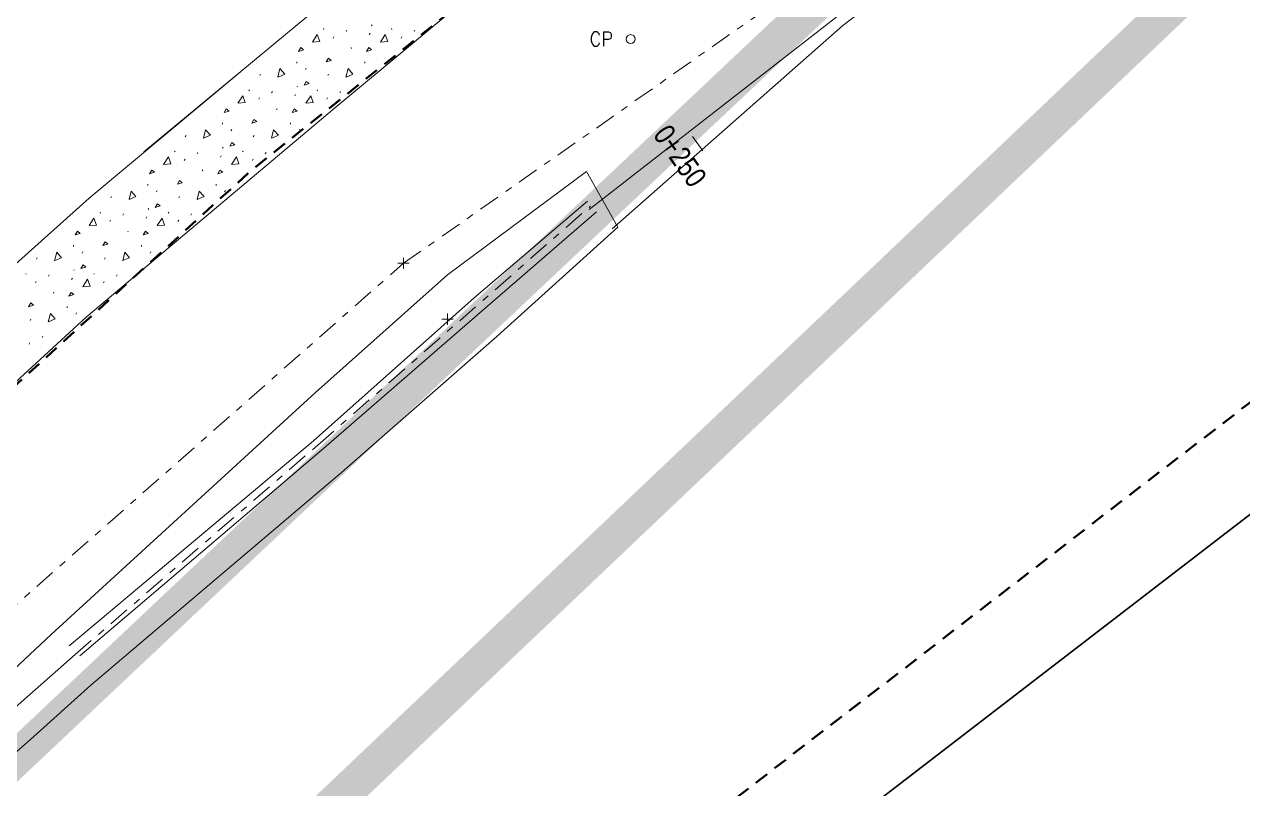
# Model space of a CAD drawing. Header units: metres. Extents: x -703672 to 3951284, y -4124475 to 4104628.
# Drawn here: x 327188.3 to 327257, y 4104155.1 to 4104198.2 of the extents above; entities that cross this region are included whole.
import ezdxf
from ezdxf.enums import TextEntityAlignment as Align

# ---------------------------------------------------------------- set-up
doc = ezdxf.new("R2010")
doc.units = ezdxf.units.M
doc.header["$MEASUREMENT"] = 0
doc.linetypes.add('DGN Style 2', pattern=[1.3283826688107345, 0.7970296012864407, -0.5313530675242938])
doc.linetypes.add('DGN Style 7', pattern=[2.6567653376214695, 1.195544401929661, -0.5313530675242938, 0.3985148006432204, -0.5313530675242938])
for name, color, linetype, lineweight in [('C-ALGN-STAT1', 8, 'Continuous', 0), ('C-ANNO-TEXT', 7, 'Continuous', 25), ('C-PROP-BASE', 2, 'CONLMT', 0), ('C-PROP-CONS(Alpha)', 7, 'DGN Style 2', 40), ('V-ANNO-PATT', 9, 'Continuous', 0), ('V-DTCH-CNTR', 252, 'DGN Style 7', 0), ('V-DTCH-TOP~', 252, 'Continuous', 0), ('V-POWR-POLE', 7, 'Continuous', 0), ('V-SITE-WALK', 7, 'Continuous', 0), ('V-STRM-CULV', 3, 'CULVRT', 0)]:
    doc.layers.add(name, color=color, linetype=linetype, lineweight=lineweight)
doc.styles.add('Style-ENGINEERING', font='ENGINEERING.shx')
doc.styles.add('Style-STANDARD', font='STANDARD.shx')
doc.styles.add('Style-WORKING', font='WORKING.shx')
doc.linetypes.add('CONLMT', pattern='A,0.10417,-0.00902625,[2,dgnlstyle-tsaec.shx,S=4.133597883597883e-05,R=0,X=0,Y=0],-0.00902625', length=0.1222225)
doc.linetypes.add('CULVRT', pattern='A,0.10417,-0.009026500000000007,["C",Style-WORKING,S=0.0078125,R=0,X=-0.002799034118652344,Y=-0.00390625],-0.012933,["P",Style-WORKING,S=0.0078125,R=0,X=-0.002614498138427734,Y=-0.00390625],-0.009026499999999993', length=0.135156)

# ---------------------------------------------------------------- blocks, each defined once
blk = doc.blocks.new('POLE1_1')
at = {"layer": 'V-POWR-POLE', "linetype": 'ByBlock'}
blk.add_circle((6.589354597963393e-05, 6.589386612176895e-05), 0.16473379, dxfattribs=at)
blk = doc.blocks.new('NULL_70')
at = {"layer": 'V-POWR-POLE', "linetype": 'ByBlock', "xscale": 1.5, "yscale": 1.5, "zscale": 0.5}
blk.add_blockref('POLE1_1', (0, 0), dxfattribs=at)
blk = doc.blocks.new('NULL_69')
at = {"layer": 'V-POWR-POLE', "linetype": 'ByBlock'}
blk.add_blockref('NULL_70', (0, 0), dxfattribs=at)
at = {"layer": 'V-POWR-POLE', "linetype": 'ByBlock', "style": 'Style-STANDARD'}
blk.add_text('CP', height=0.8, dxfattribs=at).set_placement((-1, 0), align=Align.MIDDLE_RIGHT)
blk = doc.blocks.new('POLE1_3')
at = {"layer": 'V-POWR-POLE', "linetype": 'ByBlock'}
blk.add_circle((6.589357508346438e-05, 6.589386612176895e-05), 0.16473379, dxfattribs=at)
blk = doc.blocks.new('NULL_1848')
at = {"layer": 'V-POWR-POLE', "linetype": 'ByBlock', "xscale": 1.5, "yscale": 1.5, "zscale": 0.5}
blk.add_blockref('POLE1_3', (0, 0), dxfattribs=at)

msp = doc.modelspace()

# ---------------------------------------------------------------- linework, layer by layer
at = {"layer": 'C-ALGN-STAT1', "transparency": 33554661, "flags": 128}
msp.add_lwpolyline([(327225.981031703, 4104191.904472776), (327226.555166458, 4104191.085711954)], dxfattribs=at)
at = {"layer": 'C-ANNO-TEXT', "color": 1, "lineweight": -2, "ltscale": 0.6, "const_width": 2}
for points in [[(327467.2386248326, 4103797.2247401), (327156.8648356255, 4103761.373978369), (326979.0661552008, 4103502.615700151), (326871.4499485465, 4103518.203972804), (326865.2079128604, 4103607.054358139), (326922.9155558757, 4103790.989934454), (327072.6458671009, 4104048.19014053), (327277.7320847269, 4104241.620140299), (327549.8820684357, 4104392.415849384)], [(327554.8350382773, 4104380.16774108), (327275.3480059607, 4104220.406195212), (327093.3818080015, 4104047.583524398), (327001.8950954843, 4103885.810832099), (326940.431142319, 4103781.08774414), (326891.8948100628, 4103650.048591174), (326879.9189725379, 4103599.019840731), (326881.1756962286, 4103522.160821603), (327011.0294437818, 4103497.589092612), (327253.4385069069, 4103456.857713948), (327544.716564442, 4103334.973178718), (327826.9203376779, 4103396.417603671), (327953.6137947738, 4102865.62848762), (328093.7569675464, 4102751.786021037), (328281.8958965763, 4102788.880219985)]]:
    msp.add_lwpolyline(points, dxfattribs=at)
at = {"layer": 'C-ANNO-TEXT', "color": 4, "lineweight": 30, "ltscale": 0.6, "elevation": 5.983413176301609}
msp.add_lwpolyline([(327665.5729307538, 4104001.849001709), (327641.232378814, 4104115.978905268), (327619.8861136422, 4104216.068960391), (327591.7260042686, 4104314.452543943), (327580.4504597362, 4104313.59571581), (327573.2267021704, 4104352.255640398), (327528.9121857327, 4104334.941619649), (327474.4079680003, 4104310.967645216), (327379.6999764125, 4104258.140628737), (327339.8195604153, 4104230.764450457), (327333.9914384905, 4104229.543941272), (327219.5630500407, 4104141.476783445), (327182.0491303254, 4104108.423911608), (327140.7227356881, 4104065.652639747), (327137.3190008439, 4104059.241637646), (327124.9503086815, 4104044.794111523), (327127.0686271138, 4104015.680140578)], dxfattribs=at)
at = {"layer": 'C-ANNO-TEXT', "color": 251, "lineweight": 30, "ltscale": 0.6, "elevation": 5.983413176301609}
msp.add_lwpolyline([(327344.4810744388, 4103975.106158198), (327519.4609574685, 4103989.493506075), (327567.1423479246, 4103995.960552649), (327618.4078448146, 4104000.15195829), (327665.5729307538, 4104001.849001709), (327641.232378814, 4104115.978905268), (327619.7443724439, 4104216.564164684), (327591.7260042686, 4104314.452543943), (327580.4504597362, 4104313.59571581), (327573.2267021704, 4104352.255640398), (327529.2050396148, 4104335.056039902), (327475.0566468335, 4104311.252970103), (327380.3080882658, 4104258.479826458), (327339.8195604153, 4104230.764450457), (327333.9914384905, 4104229.543941272), (327219.5630500407, 4104141.476783445), (327181.6303627212, 4104107.99050281), (327140.7227356881, 4104065.652639747), (327137.3190008439, 4104059.241637646), (327124.9503086815, 4104044.794111523), (327127.0686271138, 4104015.680140578), (327148.2210934783, 4104005.32173222), (327237.5672886667, 4103964.986671002)], dxfattribs=at)
at = {"layer": 'C-PROP-BASE', "linetype": 'ByBlock'}
for p, q in [((327209.685934731, 4104185.070529525), (327209.685934731, 4104184.435529525)), ((327209.685934731, 4104184.752712024), (327209.368434731, 4104184.752712024)), ((327209.685934731, 4104184.752712024), (327210.0037522311, 4104184.752712024)), ((327212.1639620016, 4104181.604932636), (327211.8464620016, 4104181.604932636)), ((327212.1639620016, 4104181.922750136), (327212.1639620016, 4104181.287750136)), ((327212.1639620016, 4104181.604932636), (327212.4817795017, 4104181.604932636))]:
    msp.add_line(p, q, dxfattribs=at)
at = {"layer": 'C-PROP-BASE', "color": 251, "linetype": 'DGN Style 7'}
msp.add_lwpolyline([(327108.3599347307, 4104088.360029524), (327122.882934731, 4104104.208712024), (327130.3869347314, 4104112.269712024), (327155.1269347306, 4104136.681712024), (327209.6859347307, 4104184.752712024), (327234.0319347308, 4104201.824712024), (327263.0649347309, 4104223.844712024), (327317.2629347312, 4104265.886712024)], dxfattribs=at)
at = {"layer": 'C-PROP-CONS(Alpha)', "color": 9, "transparency": 33554661, "flags": 128}
msp.add_lwpolyline([(328051.3527000129, 4102748.37939936), (328033.3155557459, 4102763.759859016), (328008.635876491, 4102785.194791595), (328001.0587122234, 4102791.754994317), (327978.7635198684, 4102811.492673358), (327966.1439298082, 4102822.81362133), (327961.8799502737, 4102829.347595384), (327957.057644274, 4102838.760785415), (327950.9142166439, 4102852.447486374), (327944.9108842695, 4102882.46314165), (327922.9503158275, 4102979.617200589), (327922.1960612735, 4102984.074704956), (327896.895254712, 4103096.805002357), (327873.602682129, 4103197.996084934), (327970.2778919048, 4103222.03458913), (327945.2853782952, 4103305.343080384), (327930.2819876203, 4103330.564998057), (327883.5789010234, 4103409.045375251), (327883.5789010235, 4103409.045375251), (327870.9613363898, 4103413.475533437), (327831.8293273544, 4103476.306306486), (327799.6734495071, 4103521.613691107), (327806.6592676204, 4103526.955593927), (327784.9216440988, 4103571.617824119), (327626.2738909589, 4103555.289453546), (327612.5795421994, 4103537.316554541), (327610.912267143, 4103605.482858766), (327464.3899750119, 4103600.408329677), (327376.9287606052, 4103410.137822579), (327521.4700117525, 4103346.727226583), (327528.8281654069, 4103347.647212733), (327568.3287292437, 4103211.27215154), (327234.5934998402, 4103358.397358307), (327245.9429127203, 4103450.162797557), (327247.4057606828, 4103462.282137395), (327240.1466832621, 4103465.304146356), (327209.4846702361, 4103470.912804143), (327163.5775247305, 4103479.173001934), (327097.1773292364, 4103490.791457197), (327094.8037589096, 4103490.336329404), (327087.5669605479, 4103491.465917642), (327077.449539086, 4103494.95888159), (327074.0302851388, 4103496.139353393), (327072.3445527111, 4103496.70369043), (327040.4265800085, 4103507.290822693), (327024.6254833043, 4103509.746641063), (327005.0554566061, 4103511.621346213), (326997.3663593705, 4103513.401218432), (326987.1858611336, 4103509.176851866), (326924.9401869376, 4103516.679666858), (326868.1898380349, 4103514.452095245, -0.4874798272826256), (326842.7291952347, 4103544.504835935), (326855.8128268328, 4103607.653487044), (326872.3549334486, 4103674.829124694), (326885.7849688843, 4103716.963841686), (326897.1820855098, 4103756.392376348), (326911.8079730987, 4103792.562866542), (326942.7784593481, 4103859.495280759), (326985.0309523789, 4103937.170100313), (327038.3759761521, 4104017.339902852), (327049.9699591843, 4104031.93014326), (327093.2772874826, 4104085.216318096), (327121.0561478767, 4104115.05712215), (327147.4927338528, 4104141.109056442), (327201.0579048989, 4104189.950156559), (327247.8236230445, 4104227.241544621), (327274.2756034104, 4104246.458416275), (327310.9052788371, 4104272.189052842), (327338.7507480193, 4104290.682435896), (327394.3822770293, 4104323.718145463), (327454.7797406209, 4104356.193582261), (327554.8217139727, 4104397.588329164), (327560.1573850386, 4104391.696800068), (327629.8959608893, 4104414.015198105), (327759.0313031515, 4104448.398455133), (327757.2739255879, 4104455.165774307), (328107.0540342975, 4104542.510103815), (328119.3380608568, 4104542.510103815), (328124.6483431717, 4104536.17317302), (328129.4254646109, 4104518.549251009), (328131.921990407, 4104503.029638088), (328135.078302787, 4104500.213224401), (328154.085317786, 4104500.667789092), (328149.8985258908, 4104547.783738694), (328149.7745655841, 4104555.824714896), (328168.0966631506, 4104560.116307975), (328180.1971601305, 4104561.571233069), (328186.8764764442, 4104562.389659171), (328203.8937110046, 4104564.517264253), (328194.5649608789, 4104557.623580912), (328191.4437345657, 4104556.202444898), (328187.3603782359, 4104545.719257489), (328182.8253075863, 4104532.763466077), (328181.3393865761, 4104525.839460123), (328180.4385673145, 4104514.508980992), (328180.3416913476, 4104501.519693172), (328182.9952471908, 4104464.369911368), (328121.0450735461, 4104464.115166628), (328089.3117504606, 4104492.939601823), (327768.6929376793, 4104411.193379837), (327762.394272341, 4104435.44831491), (327630.6153729495, 4104402.081270727), (327568.961239384, 4104381.975780278), (327586.7809209799, 4104362.299684941), (327579.7950375145, 4104360.190021981), (327526.9949811692, 4104339.560635842), (327472.178603134, 4104315.449356015), (327377.0616109308, 4104262.394203749), (327337.8150383515, 4104235.453131521), (327331.8477650884, 4104234.203481648), (327216.3820695355, 4104145.337984444), (327178.5929724798, 4104112.042658567), (327136.6371358891, 4104068.619937841), (327133.1617217513, 4104062.073926368), (327081.9927725713, 4104002.304896605), (327197.9125123062, 4103949.973291562), (327165.5484697489, 4103878.060140899), (327236.1839484199, 4103839.517953459), (327385.373955234, 4103849.829860281), (327376.9496945368, 4103947.711745712), (327522.7087312953, 4103959.659207741), (327570.1209276664, 4103966.104005254), (327619.9429955619, 4103970.187781311), (327675.5802737248, 4103972.189662043), (327840.2462419602, 4103985.686872555), (327861.3262067086, 4103740.757760243), (327930.6420660896, 4103742.354851621), (327992.4427256854, 4103748.227855178), (328033.5029494578, 4103744.724846469), (328070.8848923553, 4103745.586155542), (328069.9830035489, 4103756.769478619), (328241.8330771768, 4103770.442215998), (328288.4642937218, 4103241.598537642), (328052.9743225681, 4103223.495877456), (328046.3409570817, 4103208.988679592), (328077.9633670195, 4102853.33535271), (328045.914018165, 4102815.224954779), (328124.4115326538, 4102748.37939936)], format="xyb", dxfattribs=at)
at = {"layer": 'V-ANNO-PATT', "linetype": 'Continuous'}
for p, q in [((327207.8845302451, 4104198.192799372, 11.96259312354194), (327207.9134790555, 4104198.142773005, 11.93488790830146)), ((327205.1730478799, 4104197.980680066, 12.68039478397302), (327205.2019007692, 4104197.930653698, 12.65271783765942)), ((327205.724207341, 4104197.451789672, 12.31525363309201), (327205.7661490752, 4104197.526782293, 12.33163556179903)), ((327206.4521812826, 4104197.817554688, 12.24089992668287), (327206.4941230168, 4104197.892547309, 12.25728185538989)), ((327207.7628825282, 4104197.643447912, 11.78789284592497), (327207.8048340169, 4104197.718534392, 11.8043078730884)), ((327209.0098940375, 4104197.980680066, 11.54963770867008), (327209.0387469268, 4104197.930653698, 11.52196076235648)), ((327209.5610534985, 4104197.451789672, 11.18449655778907), (327209.6029952327, 4104197.526782293, 11.20087848649609)), ((327210.2890274401, 4104197.817554688, 11.11014285137993), (327210.3309691743, 4104197.892547309, 11.12652478008695)), ((327206.7335935467, 4104196.918394089, 11.81334174795052), (327206.7624464359, 4104196.868367722, 11.78566480163693)), ((327203.6747334512, 4104196.118816935, 12.40836291641184), (327203.6754766305, 4104196.043824313, 12.37940131524208)), ((327207.5115796087, 4104196.118816935, 11.27760584110889), (327207.512322788, 4104196.043824313, 11.24864423993913)), ((327201.5821618846, 4104195.334726368, 12.72454473252392), (327201.6241133733, 4104195.409812848, 12.74095975968736)), ((327204.1598761702, 4104195.67646371, 12.09584484316952), (327204.2017317378, 4104195.75155019, 12.11228813925983)), ((327205.4190080422, 4104195.334726368, 11.59378765722097), (327205.4609595308, 4104195.409812848, 11.61020268438441)), ((327203.6891788846, 4104194.743232621, 11.87688263014939), (327203.718127695, 4104194.693206254, 11.84917741490891)), ((327200.9776965195, 4104194.531113315, 12.59468429058047), (327201.0065494088, 4104194.481086948, 12.56700734426688)), ((327201.5288559805, 4104194.002222921, 12.22954313969947), (327201.5707977148, 4104194.077215543, 12.24592506840649)), ((327202.2568299221, 4104194.367987937, 12.15518943329032), (327202.2987716563, 4104194.442980559, 12.17157136199734)), ((327203.5675311678, 4104194.193881162, 11.70218235253242), (327203.6094826564, 4104194.268967642, 11.71859737969586)), ((327204.8145426771, 4104194.531113315, 11.46392721527753), (327204.8433955663, 4104194.481086948, 11.43625026896393)), ((327205.365702138, 4104194.002222921, 11.09878606439652), (327205.4076438723, 4104194.077215543, 11.11516799310354)), ((327206.0936760796, 4104194.367987937, 11.02443235798738), (327206.1356178139, 4104194.442980559, 11.0408142866944)), ((327202.5382421862, 4104193.468827339, 11.72763125455798), (327202.5670950754, 4104193.418800971, 11.69995430824438)), ((327199.4793820907, 4104192.669250185, 12.32265242301929), (327199.48012527, 4104192.594257562, 12.29369082184952)), ((327203.3162282482, 4104192.669250185, 11.19189534771634), (327203.3169714275, 4104192.594257562, 11.16293374654658)), ((327197.3868105242, 4104191.885159617, 12.63883423913137), (327197.4287620129, 4104191.960246097, 12.65524926629481)), ((327199.9645248098, 4104192.226896959, 12.01013434977697), (327200.0063803773, 4104192.301983439, 12.02657764586728)), ((327201.2236566817, 4104191.885159617, 11.50807716382842), (327201.2656081704, 4104191.960246097, 11.52449219099186)), ((327203.8279469175, 4104192.274572685, 10.88981785010537), (327203.8432265348, 4104192.301983439, 10.89582057056434)), ((327199.4938275242, 4104191.293665871, 11.79117213675684), (327199.5227763345, 4104191.243639504, 11.76346692151636)), ((327196.782345159, 4104191.081546565, 12.50897379718793), (327196.8111980483, 4104191.031520198, 12.48129685087433)), ((327197.3335046201, 4104190.552656171, 12.14383264630693), (327197.3754463543, 4104190.627648793, 12.16021457501395)), ((327198.0614785616, 4104190.918421187, 12.06947893989778), (327198.1034202959, 4104190.993413809, 12.0858608686048)), ((327199.3721798073, 4104190.744314412, 11.61647185913988), (327199.414131296, 4104190.819400892, 11.63288688630331)), ((327200.6191913166, 4104191.081546565, 11.37821672188498), (327200.6480442059, 4104191.031520198, 11.35053977557138)), ((327201.1703507777, 4104190.552656171, 11.01307557100398), (327201.2122925119, 4104190.627648793, 11.029457499711)), ((327201.8983247192, 4104190.918421187, 10.93872186459483), (327201.9402664534, 4104190.993413809, 10.95510379330185)), ((327198.3428908258, 4104190.019260589, 11.64192076116543), (327198.371743715, 4104189.969234221, 11.61424381485183)), ((327195.2840307303, 4104189.219683435, 12.23694192962675), (327195.2847739095, 4104189.144690812, 12.20798032845698)), ((327199.1208768878, 4104189.219683435, 11.1061848543238), (327199.1216200671, 4104189.144690812, 11.07722325315404)), ((327193.1914591637, 4104188.435592867, 12.55312374573883), (327193.2334106524, 4104188.510679347, 12.56953877290226)), ((327195.7691734494, 4104188.777330209, 11.92442385638442), (327195.8110290169, 4104188.852416689, 11.94086715247474)), ((327197.0283053213, 4104188.435592867, 11.42236667043588), (327197.07025681, 4104188.510679347, 11.43878169759932)), ((327199.6060196069, 4104188.777330209, 10.79366678108148), (327199.6478751744, 4104188.852416689, 10.8101100771718)), ((327195.2984761638, 4104187.844099121, 11.70546164336429), (327195.3274249741, 4104187.794072753, 11.67775642812381)), ((327192.5869937986, 4104187.631979815, 12.42326330379538), (327192.6158466879, 4104187.581953447, 12.39558635748179)), ((327193.1381532596, 4104187.103089421, 12.05812215291438), (327193.1800949938, 4104187.178082042, 12.0745040816214)), ((327193.8661272012, 4104187.468854437, 11.98376844650523), (327193.9080689354, 4104187.543847058, 12.00015037521225)), ((327195.1768284469, 4104187.294747661, 11.53076136574733), (327195.2187799356, 4104187.369834141, 11.54717639291076)), ((327196.4238399562, 4104187.631979815, 11.29250622849244), (327196.4526928454, 4104187.581953447, 11.26482928217884)), ((327196.9749994172, 4104187.103089421, 10.92736507761143), (327197.0169411514, 4104187.178082042, 10.94374700631845)), ((327197.7029733587, 4104187.468854437, 10.85301137120229), (327197.7449150929, 4104187.543847058, 10.86939329990931)), ((327194.1475394653, 4104186.569693838, 11.55621026777288), (327194.1763923545, 4104186.519667471, 11.52853332145929)), ((327191.0886793698, 4104185.770116684, 12.1512314362342), (327191.0894225491, 4104185.695124062, 12.12226983506444)), ((327194.9255255274, 4104185.770116684, 11.02047436093125), (327194.9262687066, 4104185.695124062, 10.99151275976149)), ((327188.9961078033, 4104184.986026117, 12.46741325234628), (327189.038059292, 4104185.061112597, 12.48382827950972)), ((327191.5738220889, 4104185.327763459, 11.83871336299188), (327191.6156776564, 4104185.402849939, 11.8551566590822)), ((327192.8329539608, 4104184.986026117, 11.33665617704334), (327192.8749054495, 4104185.061112597, 11.35307120420677)), ((327195.4106682464, 4104185.327763459, 10.70795628768893), (327195.4525238139, 4104185.402849939, 10.72439958377925)), ((327191.1031248033, 4104184.39453237, 11.61975114997175), (327191.1320736137, 4104184.344506003, 11.59204593473127)), ((327188.3916424381, 4104184.182413064, 12.33755281040284), (327188.4204953274, 4104184.132386697, 12.30987586408924)), ((327188.9428018992, 4104183.653522671, 11.97241165952183), (327188.9847436334, 4104183.728515293, 11.98879358822884)), ((327189.6707758408, 4104184.019287686, 11.89805795311268), (327189.712717575, 4104184.094280308, 11.9144398818197)), ((327190.9814770865, 4104183.845180911, 11.44505087235478), (327191.0234285751, 4104183.920267391, 11.46146589951822)), ((327192.2284885957, 4104184.182413064, 11.20679573509989), (327192.2573414849, 4104184.132386697, 11.1791187887863)), ((327192.7796480568, 4104183.653522671, 10.84165458421889), (327192.821589791, 4104183.728515293, 10.85803651292591)), ((327193.5076219983, 4104184.019287686, 10.76730087780974), (327193.5495637325, 4104184.094280308, 10.78368280651676)), ((327189.9521881049, 4104183.120127088, 11.47049977438034), (327189.9810409941, 4104183.070100721, 11.44282282806674)), ((327190.730174167, 4104182.320549935, 10.93476386753871), (327190.7309173462, 4104182.245557312, 10.90580226636894)), ((327188.6376026004, 4104181.536459367, 11.25094568365078), (327188.6795540891, 4104181.611545847, 11.26736071081422)), ((327191.215316886, 4104181.878196709, 10.62224579429638), (327191.2571724535, 4104181.953283189, 10.63868909038671)), ((327188.5842966963, 4104180.203955921, 10.75594409082634), (327188.6262384305, 4104180.278948542, 10.77232601953336)), ((327189.3122706379, 4104180.569720937, 10.68159038441719), (327189.3542123721, 4104180.644713559, 10.69797231312421))]:
    msp.add_line(p, q, dxfattribs=at)
at = {"layer": 'V-ANNO-PATT', "linetype": 'Continuous', "extrusion": (0.2653267763748129, -0.3450589890682731, 0.9002977262004672), "flags": 128}
for points, elevation in [([(2761149.413211619, 2749608.414781412), (2761149.889627622, 2749608.603354139), (2761149.760427326, 2749608.164915061), (2761149.419979215, 2749608.409001305)], -1329362.696240964), ([(2761152.454827562, 2749605.816979946), (2761152.931243564, 2749606.005552673), (2761152.80204327, 2749605.567113597), (2761152.461595157, 2749605.811199837)], -1329362.696240965), ([(2761143.984670745, 2749608.21787011), (2761144.461086748, 2749608.406442837), (2761144.331886452, 2749607.968003761), (2761143.99143834, 2749608.212090003)], -1329362.696240962), ([(2761147.026286687, 2749605.620068643), (2761147.502702689, 2749605.808641371), (2761147.373502394, 2749605.370202293), (2761147.033054281, 2749605.614288535)], -1329362.696240963), ([(2761138.556129871, 2749608.02095881), (2761139.032545872, 2749608.209531535), (2761138.903345576, 2749607.771092457), (2761138.562897465, 2749608.0151787)], -1329362.696240962), ([(2761141.597745813, 2749605.423157344), (2761142.074161815, 2749605.611730068), (2761141.944961519, 2749605.173290992), (2761141.604513408, 2749605.417377234)], -1329362.696240963), ([(2761136.169204937, 2749605.226246039), (2761136.645620938, 2749605.414818766), (2761136.516420645, 2749604.97637969), (2761136.175972533, 2749605.220465932)], -1329362.696240962)]:
    msp.add_lwpolyline(points, dxfattribs=dict(at, elevation=elevation))
at = {"layer": 'V-ANNO-PATT', "linetype": 'Continuous', "extrusion": (0.2653267760600693, -0.3450589891653407, 0.9002977262560221), "flags": 128}
for points, elevation in [([(2761148.470759796, 2749608.484005908), (2761148.695920802, 2749608.58364913), (2761148.74446176, 2749608.367020932), (2761148.470759796, 2749608.484005908)], -1329362.696742333), ([(2761151.512375741, 2749605.886204443), (2761151.737536747, 2749605.985847665), (2761151.786077705, 2749605.769219468), (2761151.512375741, 2749605.886204443)], -1329362.696742336), ([(2761149.345776611, 2749606.901846933), (2761149.570937617, 2749607.001490153), (2761149.619478576, 2749606.784861957), (2761149.345776611, 2749606.901846933)], -1329362.696742333), ([(2761143.042218922, 2749608.287094603), (2761143.267379927, 2749608.386737823), (2761143.315920887, 2749608.170109628), (2761143.042218922, 2749608.287094603)], -1329362.696742331), ([(2761146.083834864, 2749605.689293138), (2761146.308995871, 2749605.788936358), (2761146.35753683, 2749605.572308163), (2761146.083834864, 2749605.689293138)], -1329362.696742334), ([(2761143.917235737, 2749606.704935627), (2761144.142396742, 2749606.804578848), (2761144.190937701, 2749606.587950652), (2761143.917235737, 2749606.704935627)], -1329362.696742331), ([(2761137.613678047, 2749608.090183298), (2761137.838839053, 2749608.189826517), (2761137.887380011, 2749607.973198321), (2761137.613678047, 2749608.090183298)], -1329362.696742328), ([(2761140.655293991, 2749605.492381833), (2761140.880454996, 2749605.592025054), (2761140.928995956, 2749605.375396856), (2761140.655293991, 2749605.492381833)], -1329362.696742331), ([(2761138.488694862, 2749606.508024322), (2761138.713855868, 2749606.607667543), (2761138.762396827, 2749606.391039345), (2761138.488694862, 2749606.508024322)], -1329362.696742328), ([(2761132.185137172, 2749607.893271992), (2761132.410298177, 2749607.992915213), (2761132.458839137, 2749607.776287016), (2761132.185137172, 2749607.893271992)], -1329362.696742325), ([(2761135.226753116, 2749605.295470526), (2761135.451914122, 2749605.395113747), (2761135.500455081, 2749605.178485551), (2761135.226753116, 2749605.295470526)], -1329362.696742327), ([(2761133.060153987, 2749606.311113016), (2761133.285314993, 2749606.410756237), (2761133.333855952, 2749606.19412804), (2761133.060153987, 2749606.311113016)], -1329362.696742326), ([(2761129.798212241, 2749605.098559221), (2761130.023373247, 2749605.198202441), (2761130.071914206, 2749604.981574247), (2761129.798212241, 2749605.098559221)], -1329362.696742324), ([(2761127.631613113, 2749606.114201711), (2761127.856774119, 2749606.213844932), (2761127.905315078, 2749605.997216736), (2761127.631613113, 2749606.114201711)], -1329362.696742324)]:
    msp.add_lwpolyline(points, dxfattribs=dict(at, elevation=elevation))
at = {"layer": 'V-ANNO-PATT', "linetype": 'Continuous', "extrusion": (0.2653267761598727, -0.3450589890692912, 0.9002977262634221), "flags": 128}
for points, elevation in [([(2761146.667138122, 2749607.988492234), (2761147.050266625, 2749608.328675952), (2761147.07879559, 2749607.872434066), (2761146.675397827, 2749607.985383009)], -1329362.696315471), ([(2761149.708754066, 2749605.390690769), (2761150.091882569, 2749605.730874485), (2761150.120411535, 2749605.2746326), (2761149.717013771, 2749605.387581545)], -1329362.696315473), ([(2761141.238597248, 2749607.791580929), (2761141.621725749, 2749608.131764648), (2761141.650254716, 2749607.67552276), (2761141.246856952, 2749607.788471703)], -1329362.696315467), ([(2761144.280213192, 2749605.193779465), (2761144.663341693, 2749605.533963182), (2761144.69187066, 2749605.077721295), (2761144.288472896, 2749605.190670239)], -1329362.69631547), ([(2761135.810056373, 2749607.594669626), (2761136.193184874, 2749607.934853343), (2761136.221713841, 2749607.478611457), (2761135.818316076, 2749607.5915604)], -1329362.696315466), ([(2761138.851672316, 2749604.996868161), (2761139.234800817, 2749605.337051879), (2761139.263329784, 2749604.880809991), (2761138.85993202, 2749604.993758934)], -1329362.696315468), ([(2761130.381515498, 2749607.397758322), (2761130.764643999, 2749607.737942039), (2761130.793172966, 2749607.281700153), (2761130.389775203, 2749607.394649096)], -1329362.696315463), ([(2761133.423131442, 2749604.799956856), (2761133.806259943, 2749605.140140574), (2761133.83478891, 2749604.683898687), (2761133.431391145, 2749604.796847631)], -1329362.696315466), ([(2761127.994590568, 2749604.603045554), (2761128.377719069, 2749604.943229272), (2761128.406248035, 2749604.486987385), (2761128.002850272, 2749604.599936327)], -1329362.696315465)]:
    msp.add_lwpolyline(points, dxfattribs=dict(at, elevation=elevation))
at = {"layer": 'V-ANNO-PATT', "linetype": 'Continuous', "extrusion": (0.2653267767861469, -0.3450589883311567, 0.9002977263617592), "flags": 128}
for points, elevation in [([(2761147.571532879, 2749606.589987714), (2761147.796769926, 2749606.689565989), (2761147.845310885, 2749606.472937793), (2761147.571532879, 2749606.589987714)], -1329362.693081102), ([(2761142.142992004, 2749606.393076421), (2761142.368229051, 2749606.492654698), (2761142.41677001, 2749606.2760265), (2761142.142992004, 2749606.393076421)], -1329362.693081106), ([(2761136.714451129, 2749606.196165128), (2761136.939688175, 2749606.295743403), (2761136.988229134, 2749606.079115207), (2761136.714451129, 2749606.196165128)], -1329362.693081108), ([(2761131.285910255, 2749605.999253834), (2761131.5111473, 2749606.09883211), (2761131.559688259, 2749605.882203914), (2761131.285910255, 2749605.999253834)], -1329362.693081112)]:
    msp.add_lwpolyline(points, dxfattribs=dict(at, elevation=elevation))
at = {"layer": 'V-ANNO-PATT', "linetype": 'Continuous', "extrusion": (0.2653267763748128, -0.345058989068276, 0.9002977262004663), "flags": 128}
for points, elevation in [([(2761133.127588981, 2749607.824047515), (2761133.604004982, 2749608.01262024), (2761133.474804689, 2749607.574181164), (2761133.134356576, 2749607.818267405)], -1329362.696240972), ([(2761130.74066405, 2749605.029334746), (2761131.217080052, 2749605.217907473), (2761131.087879757, 2749604.779468396), (2761130.747431645, 2749605.023554639)], -1329362.696240974)]:
    msp.add_lwpolyline(points, dxfattribs=dict(at, elevation=elevation))
at = {"layer": 'V-DTCH-CNTR'}
msp.add_line((327191.180693767, 4104162.703811325, 5.686367308502767), (327204.8651476817, 4104174.511167154, 5.774601778451938), dxfattribs=at)
msp.add_line((327191.180693767, 4104162.703811325, 5.686367308502767), (327204.8651476817, 4104174.511167154, 5.774601778451938), dxfattribs=at)
at = {"layer": 'V-DTCH-CNTR', "extrusion": (-0.6591116194617862, 0.7520053777707547, 0.00773206921374544), "elevation": 2870696.819793716, "flags": 128}
msp.add_lwpolyline([(-2951257.148449957, -22191.31526317939), (-2951269.322612114, -22191.2217503051), (-2951277.581545367, -22191.07831227843)], dxfattribs=at)
msp.add_lwpolyline([(-2951257.148449957, -22191.31526317939), (-2951269.322612114, -22191.2217503051), (-2951277.581545367, -22191.07831227843)], dxfattribs=at)
at = {"layer": 'V-DTCH-TOP~', "linetype": 'Continuous'}
for p, q in [((327221.4573272521, 4104186.68849138, 6.746403710178718), (327234.4639051359, 4104198.154675368, 6.45083407943315)), ((327221.4573272521, 4104186.68849138, 6.746403710178718), (327234.4639051359, 4104198.154675368, 6.45083407943315)), ((327220.0017543239, 4104189.925595253, 7.382984637562117), (327221.7792333295, 4104186.791926595, 6.859116035796895)), ((327220.0017543239, 4104189.925595253, 7.382984637562117), (327221.7792333295, 4104186.791926595, 6.859116035796895)), ((327188.657928218, 4104157.908259223, 6.884906175842559), (327192.0660824505, 4104160.975327988, 6.899767582870524)), ((327188.657928218, 4104157.908259223, 6.884906175842559), (327192.0660824505, 4104160.975327988, 6.899767582870524))]:
    msp.add_line(p, q, dxfattribs=at)
at = {"layer": 'V-DTCH-TOP~'}
msp.add_polyline3d([(327323.0908073825, 4104259.277587376, 6.915629021628597), (327307.7624686272, 4104253.21521137, 6.496185543708975), (327292.462830303, 4104241.4716049, 6.53854647004659), (327280.7605483013, 4104232.915585206, 6.384923186523466), (327264.1670174471, 4104220.379681716, 6.272336271409138), (327248.9599169837, 4104209.21374741, 5.997891413540593), (327234.4639051359, 4104198.154675368, 6.45083407943315)], dxfattribs=at)
at = {"layer": 'V-DTCH-TOP~', "linetype": 'Continuous'}
for points in [[(327116.6203023365, 4104002.525479825, 6.594846203071768), (327115.1797856115, 4104020.852463046, 6.640644492410125), (327113.5470580084, 4104040.377384878, 6.730784378416317), (327112.6065241744, 4104057.994729472, 6.812582933412955), (327111.7461608212, 4104069.700981434, 6.798979028202233), (327111.3919688872, 4104083.295404357, 6.766284918627875), (327112.624625273, 4104087.13339784, 6.78903369441273), (327124.4935601532, 4104103.08057265, 6.983339158770974), (327135.8738186107, 4104115.437251884, 6.949272148099595), (327149.431697269, 4104128.893427441, 6.84526802411628), (327160.5393334162, 4104139.577441014, 6.931538334105866), (327170.7891030138, 4104148.3641908, 6.88578467363682), (327182.0556419123, 4104158.322254553, 6.952138941392455), (327186.5054577487, 4104160.725003471, 6.792433278193606), (327186.5054577487, 4104160.725003471, 6.792433278193606), (327189.8309996752, 4104163.829690676, 6.933883670046846), (327204.7242833026, 4104177.466259415, 6.993098416471675), (327212.1680921878, 4104184.110924651, 7.235128493305986), (327220.0017543239, 4104189.925595253, 7.382984637562117)], [(327190.8449343783, 4104163.1933318, 6.185133439093747), (327204.6117112909, 4104174.751635621, 5.882246036647558), (327213.6804959429, 4104182.815111337, 6.126199579801309), (327220.065569827, 4104188.252729195, 6.264998889952608)], [(327190.8449343783, 4104163.1933318, 6.185133439093747), (327204.6117112909, 4104174.751635621, 5.882246036647558), (327213.6804959429, 4104182.815111337, 6.126199579801309), (327220.065569827, 4104188.252729195, 6.264998889952608)], [(327191.4431334877, 4104162.630338225, 5.921712778036408), (327205.041186253, 4104174.208221746, 5.927215452827724), (327214.4171817931, 4104182.342382226, 5.978392517245091), (327220.5612908442, 4104187.662081413, 6.433480102696052)], [(327191.4431334877, 4104162.630338225, 5.921712778036408), (327205.041186253, 4104174.208221746, 5.927215452827724), (327214.4171817931, 4104182.342382226, 5.978392517245091), (327220.5612908442, 4104187.662081413, 6.433480102696052)], [(327192.0660824505, 4104160.975327988, 6.899767582870524), (327206.2008827597, 4104172.960278361, 6.735939499066291), (327214.9422169121, 4104180.626736857, 6.822800404614988), (327221.7792333295, 4104186.791926595, 6.859116035796895)], [(327192.0660824505, 4104160.975327988, 6.899767582870524), (327206.2008827597, 4104172.960278361, 6.735939499066291), (327214.9422169121, 4104180.626736857, 6.822800404614988), (327221.7792333295, 4104186.791926595, 6.859116035796895)], [(327123.563270435, 4104003.937288472, 6.706042822233478), (327123.5818284116, 4104004.297062101, 6.705700638213145), (327122.1061189211, 4104018.409537614, 7.247535777190947), (327121.1787652805, 4104033.049147679, 7.320353503126817), (327119.4871460873, 4104049.713503405, 7.352939995573038), (327117.5377400346, 4104083.771134896, 6.948859604857731), (327118.843061302, 4104088.793269723, 6.953750842877852), (327127.469980254, 4104099.732423168, 6.921423825156687), (327134.0805880364, 4104107.032650729, 6.858208032466308), (327141.7116904737, 4104115.324897422, 6.592256765758137), (327143.0088010806, 4104116.668063921, 6.662859229010223), (327151.8507098801, 4104125.744152832, 6.942706374499686), (327163.3785000448, 4104136.220217946, 6.654685894991474), (327173.6455313159, 4104144.76517962, 6.711453846043305), (327188.657928218, 4104157.908259223, 6.884906175842559)]]:
    msp.add_polyline3d(points, dxfattribs=at)
at = {"layer": 'V-SITE-WALK', "linetype": 'Continuous'}
for points in [[(327025.5763303137, 4104007.689384393, 11.56978330707999), (327027.3510475418, 4104010.303411468, 11.20659303107634), (327036.6712587727, 4104022.764368912, 11.34414598812489), (327045.5793643889, 4104034.444239344, 11.45473102100501), (327055.0284339557, 4104046.6314904, 11.46199422440005), (327067.8193038316, 4104062.616662628, 11.39036517277764), (327077.0877349966, 4104073.588814859, 11.43833313022276), (327087.8181487605, 4104086.489531283, 11.38609346461728), (327098.5583612279, 4104098.831568105, 11.38268073556882), (327109.7221317494, 4104111.013937793, 11.53772426838965), (327121.5959526721, 4104123.250389616, 11.44478700107143), (327133.566022297, 4104134.898686811, 11.39828997478176), (327145.180264328, 4104145.975033139, 11.53558431345645), (327152.9070011778, 4104153.264410166, 11.53209288621844), (327167.9130922064, 4104166.742851114, 11.60118795063622), (327180.9570968763, 4104178.570268781, 11.4700125868198), (327191.9682879383, 4104188.420696734, 11.57791033444992), (327200.4985381368, 4104195.537368318, 11.71758538689247), (327195.0520233655, 4104191.03030723, 11.63565187794129), (327207.9602692476, 4104201.752253171, 11.71681738378889), (327221.1516966908, 4104212.840622319, 11.74585752888684), (327233.9681162302, 4104222.941524051, 11.80955882200294), (327250.5053943747, 4104235.280005324, 11.85303256885654)], [(327025.5763303137, 4104007.689384393, 11.56978330707999), (327027.3510475418, 4104010.303411468, 11.20659303107634), (327036.6712587727, 4104022.764368912, 11.34414598812489), (327045.5793643889, 4104034.444239344, 11.45473102100501), (327055.0284339557, 4104046.6314904, 11.46199422440005), (327067.8193038316, 4104062.616662628, 11.39036517277764), (327077.0877349966, 4104073.588814859, 11.43833313022276), (327087.8181487605, 4104086.489531283, 11.38609346461728), (327098.5583612279, 4104098.831568105, 11.38268073556882), (327109.7221317494, 4104111.013937793, 11.53772426838965), (327121.5959526721, 4104123.250389616, 11.44478700107143), (327133.566022297, 4104134.898686811, 11.39828997478176), (327145.180264328, 4104145.975033139, 11.53558431345645), (327152.9070011778, 4104153.264410166, 11.53209288621844), (327167.9130922064, 4104166.742851114, 11.60118795063622), (327180.9570968763, 4104178.570268781, 11.4700125868198), (327191.9682879383, 4104188.420696734, 11.57791033444992), (327200.4985381368, 4104195.537368318, 11.71758538689247), (327195.0520233655, 4104191.03030723, 11.63565187794129), (327207.9602692476, 4104201.752253171, 11.71681738378889), (327221.1516966908, 4104212.840622319, 11.74585752888684), (327233.9681162302, 4104222.941524051, 11.80955882200294), (327250.5053943747, 4104235.280005324, 11.85303256885654)], [(327029.1123733493, 4104004.313149879, 11.58885464735975), (327031.2584139822, 4104007.200848587, 11.30793957574076), (327040.4472998722, 4104019.873242753, 11.37868433984436), (327049.7454043595, 4104032.047531054, 11.48499361597265), (327060.0155663195, 4104045.275272656, 11.47552472724582), (327073.6298211815, 4104062.258521098, 11.44371844641262), (327081.9919168787, 4104072.525418058, 11.49399094672993), (327093.5742090507, 4104085.899317393, 11.4632506255617), (327103.6998290705, 4104096.833104757, 11.44448300130808), (327114.8418462957, 4104108.486600508, 11.53842835548244), (327125.2950155659, 4104119.322616208, 11.48108837644159), (327137.9592942327, 4104131.995522922, 11.5265861304156), (327149.9315008332, 4104143.420420197, 11.5461402779582), (327156.1354052901, 4104149.505634714, 11.64028589774802), (327171.0078357826, 4104162.944163537, 11.59919017757433), (327184.5175032803, 4104175.030590592, 11.50461736301796), (327191.7929182617, 4104181.712474591, 11.54528692735408), (327205.7761646117, 4104193.475708236, 11.69211195534007), (327216.3835240065, 4104202.299502124, 11.77936187754804)], [(327029.1123733493, 4104004.313149879, 11.58885464735975), (327031.2584139822, 4104007.200848587, 11.30793957574076), (327040.4472998722, 4104019.873242753, 11.37868433984436), (327049.7454043595, 4104032.047531054, 11.48499361597265), (327060.0155663195, 4104045.275272656, 11.47552472724582), (327073.6298211815, 4104062.258521098, 11.44371844641262), (327081.9919168787, 4104072.525418058, 11.49399094672993), (327093.5742090507, 4104085.899317393, 11.4632506255617), (327103.6998290705, 4104096.833104757, 11.44448300130808), (327114.8418462957, 4104108.486600508, 11.53842835548244), (327125.2950155659, 4104119.322616208, 11.48108837644159), (327137.9592942327, 4104131.995522922, 11.5265861304156), (327149.9315008332, 4104143.420420197, 11.5461402779582), (327156.1354052901, 4104149.505634714, 11.64028589774802), (327171.0078357826, 4104162.944163537, 11.59919017757433), (327184.5175032803, 4104175.030590592, 11.50461736301796), (327191.7929182617, 4104181.712474591, 11.54528692735408), (327205.7761646117, 4104193.475708236, 11.69211195534007), (327216.3835240065, 4104202.299502124, 11.77936187754804)]]:
    msp.add_polyline3d(points, dxfattribs=at)
at = {"layer": 'V-STRM-CULV', "ltscale": 24.27815648007591}
for p, q in [((327220.1605222935, 4104187.789640042, 5.959691847671536), (327234.1302225291, 4104198.668053919, 6.046742315244352)), ((327220.1605222935, 4104187.789640042, 5.959691847671536), (327234.1302225291, 4104198.668053919, 6.046742315244352)), ((327187.3294607724, 4104159.309904332, 5.798072220399028), (327191.1807926073, 4104162.703910166, 5.686367308502767)), ((327187.3294607724, 4104159.309904332, 5.798072220399028), (327191.1807926073, 4104162.703910166, 5.686367308502767))]:
    msp.add_line(p, q, dxfattribs=at)

# ---------------------------------------------------------------- block references
at = {"layer": 'V-POWR-POLE'}
for name in ['NULL_69', 'NULL_1848']:
    msp.add_blockref(name, (327222.494112685, 4104197.394386292, 7.505332157388359), dxfattribs=at)

# ---------------------------------------------------------------- texts
at = {"layer": 'C-ALGN-STAT1', "linetype": 'Continuous', "insert": (327225.7768425876, 4104191.150611511), "char_height": 1.2, "attachment_point": 2, "rotation": 305.03906105621786, "line_spacing_factor": 1.2, "style": 'Style-ENGINEERING'}
msp.add_mtext('\\H1x;\\W0.833333;0+250', dxfattribs=at)
at = {"layer": 'V-POWR-POLE', "style": 'Style-STANDARD'}
msp.add_text('CP', height=0.8, dxfattribs=at).set_placement((327221.494112685, 4104197.394386292, 7.505332157388359), align=Align.MIDDLE_RIGHT)

doc.saveas('drawing.dxf')
